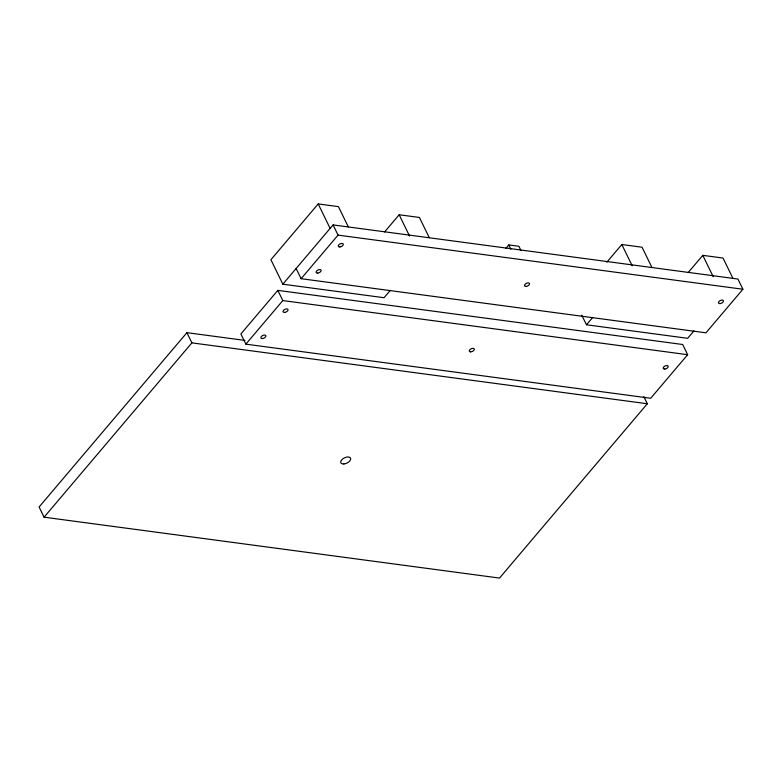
<?xml version="1.0" encoding="UTF-8"?>
<svg xmlns="http://www.w3.org/2000/svg" width="782" height="782" viewBox="0 0 782 782"><rect width="100%" height="100%" fill="white"/><g stroke="black" fill="none" stroke-linecap="round" stroke-linejoin="round"><path stroke-width="1.17" d="M244.903 340.414L186.918 332.663L39.1 506.99L44.075 517.185L499.512 578.074L647.33 403.756L643.85 396.611M44.075 517.185L191.893 342.868L647.33 403.756M348.293 226.858L338.44 206.634L318.196 203.926L270.895 259.712L282.83 284.189L384.04 297.717L390.296 290.337M282.83 284.189L333.083 224.913L737.925 279.037L742.9 289.242L705.951 332.819L301.109 278.695L296.134 268.5M277.835 290.376L240.885 333.953L245.861 344.148L650.692 398.273L687.652 354.696L682.676 344.5L277.835 290.376L282.81 300.571L687.652 354.696M301.109 278.695L338.059 235.118L742.9 289.242M245.861 344.148L282.81 300.571M384.558 231.98L399.162 214.757L419.406 217.464L429.269 237.679M505.837 248.422L508.789 244.932L518.906 246.291L520.988 250.543M606.842 262.185L621.827 244.522L642.061 247.229L651.924 267.444M581.788 315.205L586.461 324.774L592.717 317.394M688.189 272.566L702.793 255.343L723.037 258.05L732.89 278.265M693.927 330.923L687.671 338.313L586.461 324.774M702.793 255.343L713.174 276.623M621.827 244.522L632.208 265.802M508.789 244.932L510.861 249.194M399.162 214.757L409.543 236.037M333.083 224.913L338.059 235.118M318.196 203.926L330.131 228.403M186.918 332.663L191.893 342.868M664.798 369.036A2.698 1.456 -26 0 0 668.18 366.25A2.698 1.456 -26 0 0 664.133 366.572A2.698 1.456 -26 0 0 664.798 369.036M284.638 312.399A2.698 1.456 -26 0 0 288.02 309.604A2.698 1.456 -26 0 0 283.974 309.926A2.698 1.456 -26 0 0 284.638 312.399M262.469 338.547A2.698 1.456 -26 0 0 265.851 335.752A2.698 1.456 -26 0 0 261.794 336.074A2.698 1.456 -26 0 0 262.469 338.547M470.578 351.861A2.698 1.456 -26 0 0 474.322 349.28A2.698 1.456 -26 0 0 470.539 349.163A2.698 1.456 -26 0 0 470.578 351.861M720.046 303.582A2.698 1.456 -26 0 0 723.428 300.787A2.698 1.456 -26 0 0 719.381 301.119A2.698 1.456 -26 0 0 720.046 303.582M339.887 246.936A2.698 1.456 -26 0 0 343.269 244.14A2.698 1.456 -26 0 0 339.222 244.473A2.698 1.456 -26 0 0 339.887 246.936M317.717 273.084A2.698 1.456 -26 0 0 321.099 270.289A2.698 1.456 -26 0 0 317.042 270.621A2.698 1.456 -26 0 0 317.717 273.084M525.827 286.408A2.698 1.456 -26 0 0 529.57 283.817A2.698 1.456 -26 0 0 525.787 283.7A2.698 1.456 -26 0 0 525.827 286.408M343.894 463.98A5.396 2.913 -26 0 0 350.659 458.389A5.396 2.913 -26 0 0 342.555 459.044A5.396 2.913 -26 0 0 343.894 463.98"/></g></svg>
